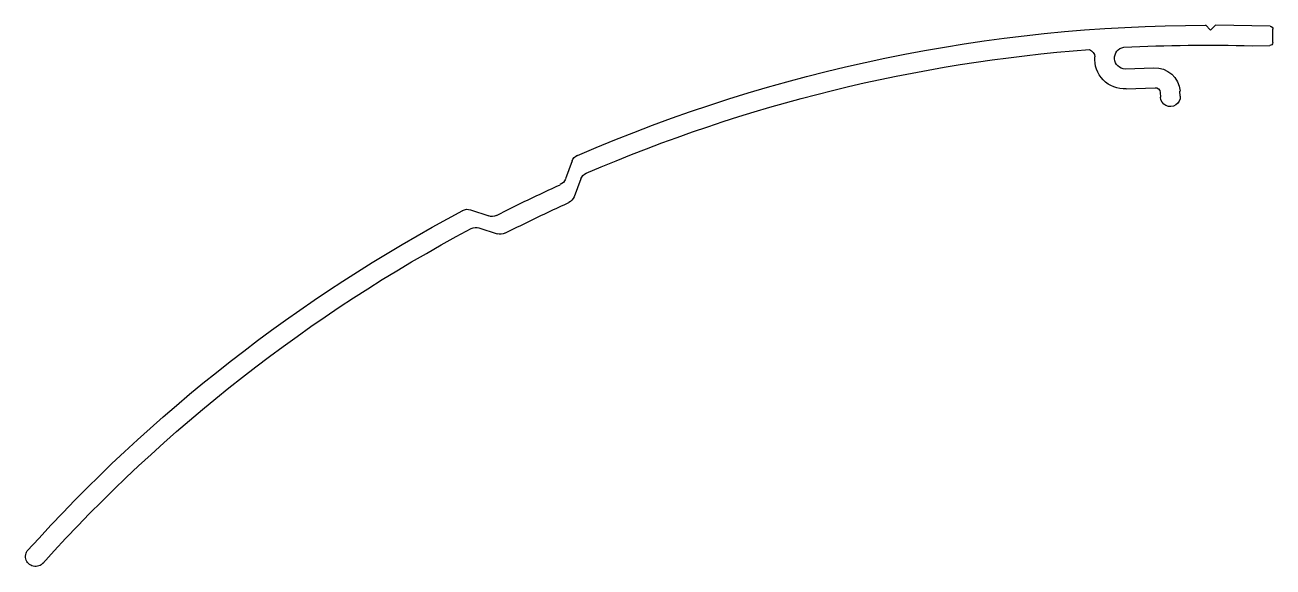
# Model space of a CAD drawing. Header units: millimetres. Extents: x 150937 to 394412, y 327166 to 584759.
# Drawn here: x 228064.1 to 228190.1, y 404059.2 to 404114 of the extents above; entities that cross this region are included whole.
import ezdxf

# ---------------------------------------------------------------- set-up
doc = ezdxf.new("R2010")
doc.units = ezdxf.units.MM

# ---------------------------------------------------------------- blocks, each defined once
blk = doc.blocks.new('sef')
for p, q in [((8556.46, 2349.95), (8556.44, 2351.3)), ((8556.73, 2351.61), (8562.25, 2351.71)), ((8562.25, 2351.71), (8562.76, 2351.22)), ((8562.76, 2351.22), (8563.25, 2351.73)), ((8558.54, 2349.63), (8556.77, 2349.65)), ((8568.47, 2347.38), (8571.37, 2347.27)), ((8565.8, 2344.54), (8565.83, 2345.04)), ((8567.83, 2344.92), (8567.8, 2344.42)), ((8571.25, 2345.27), (8568.35, 2345.39)), ((8627.2, 2337.99), (8627.87, 2336.17)), ((8626.32, 2336.18), (8627, 2334.36)), ((8637.46, 2333.05), (8635.62, 2332.44)), ((8636.6, 2331.24), (8634.75, 2330.63))]:
    blk.add_line(p, q)
for centre, radius, start, end in [((8556.74, 2351.31), 0.3, 91.0941, 181.1562), ((8563.15, 2191.7), 160, 66.6158, 89.9731), ((8556.76, 2349.95), 0.3, 181.1562, 270.9209), ((8563.15, 2191.7), 157.99, 86.9727, 91.6735), ((8571.33, 2348.38), 1.11, 272.013, 81.2865), ((8575.31, 2348.42), 0.901, 112.3286, 173.6078), ((8563.15, 2191.7), 157.99, 66.6472, 85.7109), ((8571.43, 2348.27), 3, 266.6098, 4.823), ((8568.32, 2344.89), 2.5, 86.6098, 176.6098), ((8568.32, 2344.89), 0.5, 86.6098, 176.6098), ((8566.8, 2344.48), 1, 176.6098, 356.6098), ((8626.26, 2337.65), 1, 20.1013, 66.6158), ((8625.38, 2335.84), 1, 20.3424, 66.6472), ((8628.81, 2336.51), 1, 200.1013, 245.6115), ((8563.15, 2191.7), 157.99, 63.0138, 65.6115), ((8627.94, 2334.71), 1, 200.3424, 245.629), ((8563.15, 2191.7), 155.99, 62.9963, 65.629), ((8635.3, 2333.39), 1, 243.0138, 288.5239), ((8637.78, 2332.11), 1, 62.0094, 108.5239), ((8563.15, 2191.7), 160, 41.9224, 62.0094), ((8636.91, 2330.29), 1, 61.9781, 108.2829), ((8563.15, 2191.7), 157.99, 41.9591, 61.9781), ((8634.44, 2331.58), 1, 242.9963, 288.2829), ((8681.36, 2298.04), 1.01, 219.7927, 50.0222)]:
    blk.add_arc(centre, radius, start, end)

msp = doc.modelspace()

# ---------------------------------------------------------------- block references
at = {"xscale": -1}
msp.add_blockref('sef', (236746.546, 401762.249), dxfattribs=at)
msp.add_blockref('sef', (236746.546, 401762.249), dxfattribs=at)

doc.saveas('drawing.dxf')
